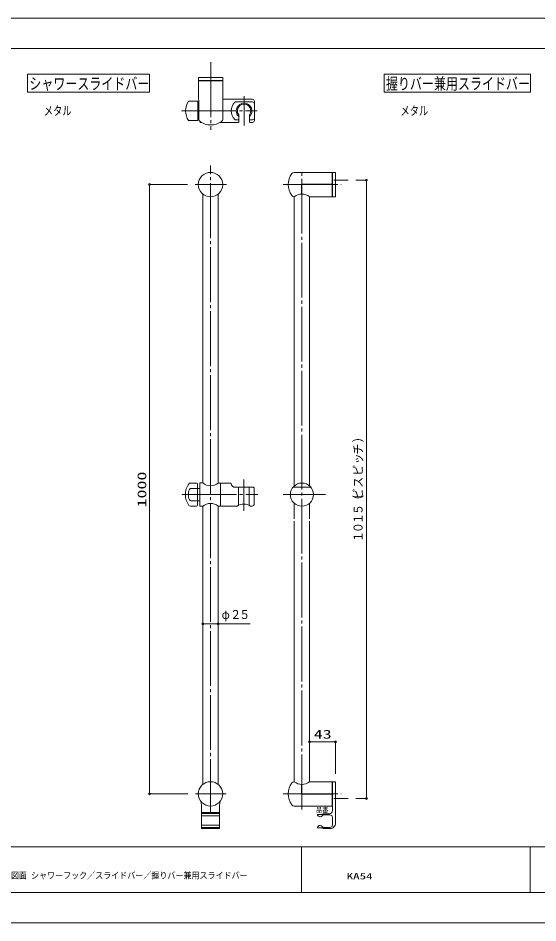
# Model space of a CAD drawing. Units: millimetres on the paper. Extents: x -305 to 305, y -152 to 152.
# Drawn here: x -164 to 6.5, y -148.5 to 148.5 of the extents above; entities that cross this region are included whole.
import ezdxf
from ezdxf.enums import TextEntityAlignment as Align

# ---------------------------------------------------------------- set-up
doc = ezdxf.new("R2010")
doc.units = ezdxf.units.MM
doc.linetypes.add('LONG_CHAIN', pattern=[21, 18, -1, 1, -1])
for name, color, linetype, lineweight in [('0-1_1図面枠', 7, 'Continuous', 9), ('0-2_0', 7, 'Continuous', 9), ('0-3_VIEW0001', 7, 'Continuous', 9), ('0-4_図面枠', 3, 'Continuous', 9), ('0-5_DEFPOINTS', 7, 'Continuous', 9)]:
    doc.layers.add(name, color=color, linetype=linetype, lineweight=lineweight)
doc.styles.add('ＭＳ ゴシック', font='')
doc.styles.get('ＭＳ ゴシック').set_extended_font_data('MS Gothic')

# ---------------------------------------------------------------- blocks, each defined once
blk = doc.blocks.new('_ORIGIN')
at = {"layer": '0-2_0'}
blk.add_line((0, 0), (-1, 0), dxfattribs=at)
blk.add_circle((0, 0), 0.5, dxfattribs=at)

msp = doc.modelspace()

# ---------------------------------------------------------------- linework, layer by layer
at = {"layer": '0-2_0'}
for p, q in [((-71.017, -123.498), (-71.017, -138.498)), ((3.983, -123.498), (3.983, -138.498))]:
    msp.add_line(p, q, dxfattribs=at)
at = {"layer": '0-3_VIEW0001', "linetype": 'LONG_CHAIN'}
for p, q in [((-100.8, 133.999), (-100.8, 111.859)), ((-89.88, 113.263), (-89.88, 122.917)), ((-110.391, 118.039), (-85.597, 118.039)), ((-100.904, -112.724), (-100.904, 100.141)), ((-70.904, -111.249), (-70.904, 98.424)), ((-60.432, 95.357), (-55.704, 95.357)), ((-105.935, 93.857), (-95.665, 93.857)), ((-77.085, 93.857), (-58.036, 93.857)), ((-89.984, -2.999), (-89.984, -13.204)), ((-110.354, -7.909), (-85.392, -7.909)), ((-77.085, -7.909), (-63.222, -7.909)), ((-105.818, -106.143), (-95.782, -106.143)), ((-77.085, -106.143), (-58.036, -106.143)), ((-60.432, -107.643), (-55.704, -107.643))]:
    msp.add_line(p, q, dxfattribs=at)
at = {"layer": '0-3_VIEW0001'}
for p, q in [((-160.911, 124.146), (-160.911, 130.146)), ((-160.911, 130.146), (-120.911, 130.146)), ((-120.911, 124.146), (-120.911, 130.146)), ((-104.8, 129.039), (-104.8, 128.039)), ((-100.8, 129.039), (-104.8, 129.039)), ((-104.8, 128.039), (-100.354, 128.039)), ((-104.8, 127.939), (-104.731, 115.383)), ((-104.8, 127.939), (-100.8, 127.939)), ((-104.054, 128.039), (-104.054, 127.939)), ((-100.8, 129.039), (-96.8, 129.039)), ((-100.8, 127.939), (-96.8, 127.939)), ((-96.8, 128.039), (-100.6, 128.039)), ((-97.48, 128.039), (-97.48, 127.939)), ((-96.8, 127.939), (-96.869, 115.383)), ((-96.8, 129.039), (-96.8, 128.039)), ((-43.911, 124.146), (-43.911, 130.146)), ((-43.911, 130.146), (4.089, 130.146)), ((4.089, 124.146), (4.089, 130.146)), ((-160.911, 124.146), (-120.911, 124.146)), ((-87.08, 121.839), (-96.833, 121.839)), ((-43.911, 124.146), (4.089, 124.146)), ((-108.125, 121.239), (-105.05, 121.239)), ((-105.05, 121.239), (-105.05, 114.839)), ((-105.05, 120.039), (-104.757, 120.039)), ((-92.672, 120.985), (-87.08, 120.985)), ((-86.48, 121.239), (-86.48, 118.039)), ((-104.735, 116.039), (-105.05, 116.039)), ((-91.63, 116.711), (-91.63, 114.439)), ((-88.13, 116.711), (-88.13, 114.439)), ((-86.48, 114.839), (-86.48, 118.039)), ((-108.126, 114.839), (-105.05, 114.839)), ((-104.3, 114.565), (-104.3, 114.289)), ((-103.711, 114.192), (-104.2, 114.189)), ((-97.48, 114.239), (-97.807, 114.239)), ((-97.48, 114.239), (-97.48, 114.441)), ((-97.44, 114.239), (-97.48, 114.279)), ((-91.83, 114.239), (-97.44, 114.239)), ((-92.672, 115.093), (-91.63, 115.093)), ((-87.08, 115.093), (-88.13, 115.093)), ((-87.93, 114.239), (-87.08, 114.239)), ((-61.104, 97.857), (-73.404, 97.857)), ((-61.004, 97.757), (-61.004, 93.957)), ((-60.904, 97.557), (-61.004, 97.557)), ((-61.004, 97.557), (-61.004, 89.957)), ((-60.904, 97.857), (-60.904, 89.857)), ((-59.904, 97.857), (-60.904, 97.857)), ((-59.904, 97.857), (-59.904, 89.857)), ((-53.164, 95.357), (-49.76, 95.357)), ((-108.475, 93.857), (-120.903, 93.857)), ((-120.903, 93.257), (-120.903, -105.543)), ((-71.004, 93.957), (-71.004, 90.733)), ((-71.004, 93.957), (-61.004, 93.957)), ((-70.904, 93.857), (-70.904, 90.734)), ((-70.904, 93.857), (-61.004, 93.857)), ((-49.76, 94.757), (-49.76, -107.043)), ((-103.404, -4.109), (-103.404, 90.734)), ((-98.404, -4.109), (-98.404, 90.734)), ((-73.404, -5.047), (-73.404, 89.857)), ((-61.104, 89.857), (-68.404, 89.857)), ((-68.404, -5.047), (-68.404, 89.857)), ((-60.904, 90.157), (-61.004, 90.157)), ((-59.904, 89.857), (-60.904, 89.857)), ((-105.454, -4.109), (-107.504, -4.109)), ((-107.259, -5.86), (-105.454, -5.86)), ((-105.154, -4.409), (-105.154, -7.909)), ((-105.154, -5.909), (-104.444, -5.909)), ((-104.404, -7.909), (-104.404, -4.159)), ((-103.434, -4.066), (-104.304, -4.059)), ((-97.604, -4.109), (-98.374, -4.103)), ((-97.604, -11.709), (-97.604, -4.109)), ((-97.604, -4.529), (-97.584, -4.549)), ((-97.544, -4.109), (-97.584, -4.149)), ((-97.584, -7.909), (-97.584, -4.149)), ((-94.372, -4.109), (-97.544, -4.109)), ((-92.784, -5.509), (-89.984, -5.509)), ((-91.734, -11.437), (-91.734, -5.509)), ((-86.784, -5.509), (-89.984, -5.509)), ((-88.234, -11.437), (-88.234, -5.509)), ((-86.584, -5.709), (-86.584, -7.909)), ((-67.958, -5.509), (-73.851, -5.509)), ((-105.154, -11.409), (-105.154, -7.909)), ((-104.404, -7.909), (-104.404, -11.659)), ((-97.584, -7.909), (-97.584, -11.669)), ((-86.584, -11.109), (-86.584, -7.909)), ((-105.454, -11.709), (-107.504, -11.709)), ((-107.259, -9.958), (-105.454, -9.958)), ((-104.444, -9.909), (-105.154, -9.909)), ((-103.434, -11.753), (-104.304, -11.759)), ((-103.404, -103.021), (-103.404, -11.727)), ((-98.404, -103.021), (-98.404, -11.69)), ((-97.604, -11.709), (-98.374, -11.715)), ((-97.604, -11.289), (-97.584, -11.269)), ((-97.584, -11.669), (-97.544, -11.709)), ((-92.181, -11.709), (-97.544, -11.709)), ((-92.209, -11.709), (-97.544, -11.709)), ((-87.787, -11.709), (-87.184, -11.709)), ((-87.76, -11.709), (-87.184, -11.709)), ((-73.404, -15.913), (-73.404, -10.771)), ((-68.404, -15.913), (-68.404, -10.771)), ((-73.404, -102.14), (-73.404, -16.616)), ((-68.404, -102.143), (-68.404, -16.616)), ((-103.404, -100.481), (-103.404, -50.297)), ((-102.804, -50.297), (-99.004, -50.297)), ((-68.404, -99.603), (-68.404, -89.105)), ((-60.504, -89.105), (-67.804, -89.105)), ((-59.904, -99.603), (-59.904, -89.105)), ((-71.004, -106.243), (-71.004, -103.019)), ((-70.904, -106.143), (-70.904, -103.021)), ((-61.104, -102.143), (-68.404, -102.143)), ((-61.004, -109.843), (-61.004, -102.243)), ((-60.904, -102.443), (-61.004, -102.443)), ((-59.904, -102.143), (-60.904, -102.143)), ((-60.904, -110.143), (-60.904, -102.143)), ((-59.904, -115.743), (-59.904, -102.143)), ((-108.358, -106.143), (-120.903, -106.143)), ((-71.004, -106.243), (-61.004, -106.243)), ((-70.904, -106.143), (-61.004, -106.143)), ((-61.004, -110.043), (-61.004, -106.243)), ((-103.904, -109.749), (-103.904, -117.543)), ((-97.904, -109.749), (-97.904, -117.543)), ((-60.904, -109.843), (-61.004, -109.843)), ((-53.164, -107.643), (-49.76, -107.643)), ((-103.704, -112.267), (-98.104, -112.267)), ((-103.604, -112.591), (-98.204, -112.591)), ((-61.104, -110.143), (-73.404, -110.143)), ((-63.573, -112.643), (-61.904, -112.643)), ((-60.904, -110.143), (-60.904, -111.643)), ((-103.604, -113.353), (-98.204, -113.353)), ((-65.733, -113.246), (-65.428, -113.503)), ((-64.489, -112.893), (-65.604, -112.893)), ((-65.042, -113.643), (-64.953, -113.643)), ((-64.056, -113.16), (-64.248, -113.352)), ((-63.773, -113.043), (-61.704, -113.043)), ((-60.904, -113.843), (-60.904, -116.343)), ((-103.904, -117.543), (-97.904, -117.543)), ((-103.604, -116.457), (-98.204, -116.457)), ((-103.604, -117.219), (-98.204, -117.219)), ((-65.733, -116.94), (-65.428, -116.684)), ((-64.489, -117.293), (-65.604, -117.293)), ((-65.042, -116.543), (-64.953, -116.543)), ((-64.056, -117.026), (-64.248, -116.834)), ((-63.773, -117.143), (-61.704, -117.143)), ((-63.573, -117.543), (-61.704, -117.543))]:
    msp.add_line(p, q, dxfattribs=at)
msp.add_lwpolyline([(-98.404, -100.481), (-98.404, -50.297), (-87.854, -50.297)], dxfattribs=at)
for centre, radius in [((-100.904, 93.857), 4), ((-70.904, -7.909), 3.8), ((-100.904, -106.143), 4)]:
    msp.add_circle(centre, radius, dxfattribs=at)
for centre, radius, start, end in [((-87.08, 121.239), 0.6, 0, 90), ((-103.05, 118.039), 6, 147.76792, 180.001), ((-89.96, 118.039), 4.12, 136.807, 223.193), ((-92.672, 120.585), 0.4, 90, 136.807), ((-89.88, 118.039), 2.56, 313.125, 226.875), ((-89.88, 118.039), 2.197, 322.801, 217.199), ((-87.08, 120.385), 0.6, 0, 90), ((-103.05, 118.039), 6, 180.001, 212.22982), ((-103.732, 115.388), 1, 180.31308, 234.10644), ((-100.8, 119.439), 6, 234.10644, 305.89358), ((-104.2, 114.289), 0.1, 180, 270), ((-97.869, 115.388), 1, 305.89358, 359.68694), ((-92.672, 115.493), 0.4, 223.193, 270), ((-91.83, 114.439), 0.2, 270, 0), ((-87.93, 114.439), 0.2, 180, 270), ((-87.08, 115.693), 0.6, 270, 0), ((-87.08, 114.839), 0.6, 270, 0), ((-69.404, 93.857), 6, 143.13, 216.87), ((-73.404, 96.857), 1, 90, 143.13), ((-61.104, 97.757), 0.1, 0, 90), ((-73.404, 90.857), 1, 216.87, 270), ((-70.902, 86.74), 3.994, 90.031, 128.638), ((-70.902, 86.74), 3.994, 51.287, 90.031), ((-61.104, 89.957), 0.1, 270, 0), ((-103.154, -7.909), 6, 143.659, 180.001), ((-107.504, -4.709), 0.6, 90, 143.658), ((-107.259, -6.46), 0.6, 90, 156.317), ((-105.454, -4.409), 0.3, 0, 90), ((-105.454, -6.16), 0.3, 0, 90), ((-104.444, -5.769), 0.14, 270, 286.601), ((-104.304, -4.159), 0.1, 90, 180), ((-100.882, -1.115), 3.901, 229.144, 310.001), ((-94.372, -4.309), 0.2, 7.181, 90), ((-92.784, -4.109), 1.4, 187.181, 270), ((-86.784, -5.709), 0.2, 0, 90), ((-103.154, -7.909), 6, 180.001, 216.341), ((-103.954, -7.909), 4.208, 156.317, 180), ((-103.954, -7.909), 4.208, 180, 203.683), ((-107.504, -11.109), 0.6, 216.341, 270), ((-107.259, -9.359), 0.6, 203.683, 270), ((-105.454, -9.658), 0.3, 270, 0), ((-105.454, -11.409), 0.3, 270, 0), ((-104.444, -10.049), 0.14, 73.39845, 90), ((-104.304, -11.659), 0.1, 180, 270), ((-100.882, -14.703), 3.901, 49.999, 130.856), ((-89.984, -14.809), 3.8, 54.674, 125.326), ((-87.184, -11.109), 0.6, 270, 0), ((-69.404, -106.143), 6, 143.13, 216.87), ((-73.404, -103.143), 1, 90, 143.13), ((-70.902, -99.027), 3.994, 231.362, 269.969), ((-70.902, -99.027), 3.994, 269.969, 308.713), ((-61.104, -102.243), 0.1, 0, 90), ((-106.904, -109.749), 3, 0, 31.00272), ((-94.904, -109.749), 3, 148.99728, 180), ((-73.404, -109.143), 1, 216.87, 270), ((-103.704, -112.467), 0.2, 90, 180.00001), ((-103.604, -112.891), 0.3, 90, 180), ((-98.204, -112.891), 0.3, 0, 90), ((-98.104, -112.467), 0.2, 0, 90), ((-64.489, -112.493), 0.4, 269.99928, 300.5615), ((-63.573, -114.043), 1.4, 90, 120.5615), ((-61.904, -111.643), 1, 270, 0), ((-61.104, -110.043), 0.1, 270, 0), ((-103.604, -113.053), 0.3, 179.99999, 270), ((-98.204, -113.053), 0.3, 270, 0), ((-65.604, -113.093), 0.2, 90, 229.99383), ((-65.042, -113.043), 0.6, 229.9924, 270), ((-64.953, -112.643), 1, 270.00032, 315.00031), ((-63.773, -113.443), 0.4, 90, 135.00062), ((-61.704, -113.843), 0.8, 360, 90), ((-61.704, -115.743), 1.8, 269.99999, 0), ((-103.604, -116.757), 0.3, 90, 180), ((-103.604, -116.919), 0.3, 179.99999, 270), ((-98.204, -116.757), 0.3, 0, 90), ((-98.204, -116.919), 0.3, 270, 0), ((-65.604, -117.093), 0.2, 130.00616, 270), ((-65.042, -117.143), 0.6, 89.99998, 130.00757), ((-64.953, -117.543), 1, 44.99999, 90), ((-64.489, -117.693), 0.4, 59.43851, 90), ((-63.573, -116.143), 1.4, 239.43851, 270), ((-63.773, -116.743), 0.4, 224.99938, 270), ((-61.704, -116.343), 0.8, 270, 0)]:
    msp.add_arc(centre, radius, start, end, dxfattribs=at)
at = {"layer": '0-4_図面枠'}
msp.add_line((-291.017, -123.498), (108.983, -123.498), dxfattribs=at)
msp.add_lwpolyline([(-291.017, -138.498), (108.983, -138.498), (108.983, 138.502), (-291.017, 138.502)], close=True, dxfattribs=at)
at = {"layer": '0-5_DEFPOINTS'}
for p, q in [((118.983, 148.502), (-301.017, 148.502)), ((118.983, -148.498), (-301.017, -148.498))]:
    msp.add_line(p, q, dxfattribs=at)

# ---------------------------------------------------------------- block references
at = {"layer": '0-3_VIEW0001', "xscale": 0.6, "yscale": 0.6}
for p, rotation in [((-49.76, 95.357), 90), ((-120.903, 93.857), 90), ((-103.404, -50.297), 180), ((-68.404, -89.105), 180), ((-120.903, -106.143), 270), ((-49.76, -107.643), 270)]:
    msp.add_blockref('_ORIGIN', p, dxfattribs=dict(at, rotation=rotation))
for p in [(-98.404, -50.297), (-59.904, -89.105)]:
    msp.add_blockref('_ORIGIN', p, dxfattribs=at)

# ---------------------------------------------------------------- texts
at = {"layer": '0-1_1図面枠', "style": 'ＭＳ ゴシック'}
for s, height, width, p in [('品番', 1.628, 0.9, (-66.276, -112.759)), ('ノウム 各種部材図面 シャワーフック／スライドバー／握りバー兼用スライドバー', 2.089, 0.9, (-186.165, -134.602)), ('KA54', 2.089, 1.5, (-56.239, -134.836))]:
    msp.add_text(s, height=height, dxfattribs=dict(at, width=width)).set_placement(p, align=Align.BOTTOM_LEFT)
at = {"layer": '0-3_VIEW0001', "style": 'ＭＳ ゴシック'}
for s, height, width, p in [('シャワースライドバー', 3.849, 0.75, (-160.34, 123.907)), ('握りバー兼用スライドバー', 3.849, 0.75, (-43.34, 123.907)), ('メタル', 2.889, 0.75, (-155.577, 115.745)), ('メタル', 2.889, 0.75, (-38.577, 115.745)), ('φ', 2.889, 0.9, (-97.248, -49.609)), ('２', 2.889, 0.9, (-94.425, -49.609)), ('５', 2.889, 0.9, (-91.443, -49.609)), ('43', 2.889, 1.5, (-67.026, -88.897))]:
    msp.add_text(s, height=height, dxfattribs=dict(at, width=width)).set_placement(p, align=Align.BOTTOM_LEFT)
for s, width, p in [('）', 0.9, (-50.133, 9.236)), ('チ', 0.9, (-50.133, 5.267)), ('ッ', 0.9, (-50.133, 2.063)), ('ピ', 0.9, (-50.133, -1.702)), ('1000', 1.5, (-121.111, -12.141)), ('ス', 0.9, (-50.133, -5.638)), ('（', 0.9, (-50.133, -11.584)), ('ビ', 0.9, (-50.133, -9.403)), ('５', 0.9, (-50.133, -14.566)), ('１', 0.9, (-50.133, -17.548)), ('０', 0.9, (-50.133, -20.53)), ('１', 0.9, (-50.133, -23.512))]:
    msp.add_text(s, height=2.889, rotation=90, dxfattribs=dict(at, width=width)).set_placement(p, align=Align.BOTTOM_LEFT)

doc.saveas('drawing.dxf')
